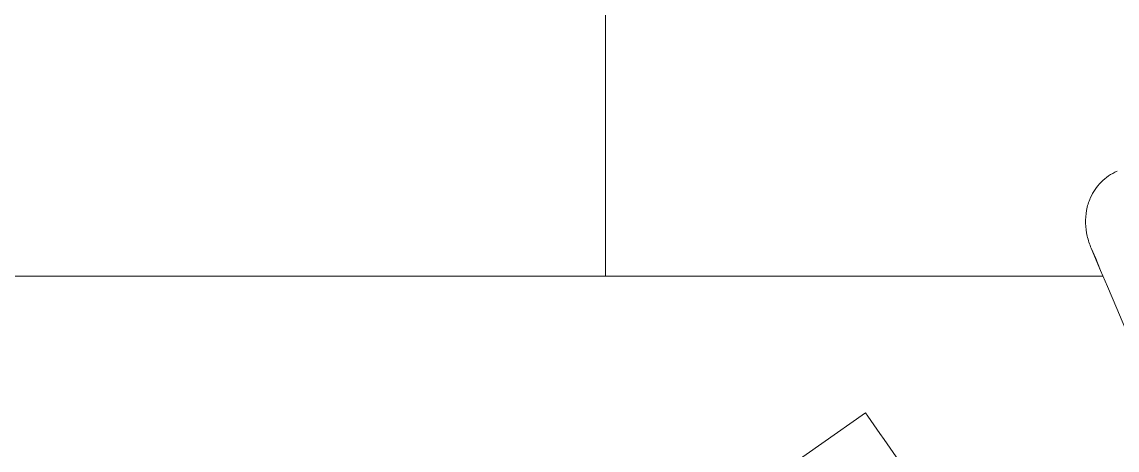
# Model space of a CAD drawing. Header units: inches. Extents: x 1 to 4637, y -664 to 702.
# Drawn here: x 1495.62 to 1515.64, y 596.22 to 604.04 of the extents above; entities that cross this region are included whole.
import ezdxf

# ---------------------------------------------------------------- set-up
doc = ezdxf.new("R2010")
doc.units = ezdxf.units.IN
doc.header["$MEASUREMENT"] = 0
doc.layers.add('I-FURN', color=30, linetype='Continuous', lineweight=9)

# ---------------------------------------------------------------- blocks, each defined once
blk = doc.blocks.new('Desk - Group 3 - No Side Chairs-2416200-New Construction - Tel_Data_Elec Plan')
at = {"layer": 'I-FURN'}
for p, q in [((15.246, 2.5), (30.081, 12.887)), ((14.907, 2.984), (11.774, 7.459)), ((14.984, 2.874), (14.907, 2.984)), ((15.205, 2.558), (14.984, 2.874)), ((15.246, 2.5), (15.205, 2.558)), ((20, 0), (10.904, 0)), ((20, -48), (20, 0)), ((10.904, 0), (72, 0)), ((11.12, -0.508), (10.949, -0.104))]:
    blk.add_line(p, q, dxfattribs=at)
at = {"layer": 'I-FURN', "flags": 128}
blk.add_lwpolyline([(11.12, -0.508), (11.039, -0.318), (10.949, -0.104), (10.825, 0.188), (10.653, 0.592), (10.437, 1.101), (10.186, 1.694)], dxfattribs=at)
at = {"layer": 'I-FURN'}
blk.add_open_spline([(10.648, -1.915), (10.703, -1.891), (10.807, -1.834), (10.943, -1.721), (11.056, -1.584), (11.152, -1.411), (11.216, -1.202), (11.233, -0.965), (11.2, -0.729), (11.152, -0.581), (11.12, -0.508)], degree=3, knots=[-1, -1, -1, -1, -0.892857, -0.785714, -0.678571, -0.571429, -0.428571, -0.285714, -0.142857, 0, 0, 0, 0], dxfattribs=at)

msp = doc.modelspace()

# ---------------------------------------------------------------- block references
at = {"layer": 'I-FURN', "rotation": 180}
msp.add_blockref('Desk - Group 3 - No Side Chairs-2416200-New Construction - Tel_Data_Elec Plan', (1526.286, 599.397), dxfattribs=at)

doc.saveas('drawing.dxf')
